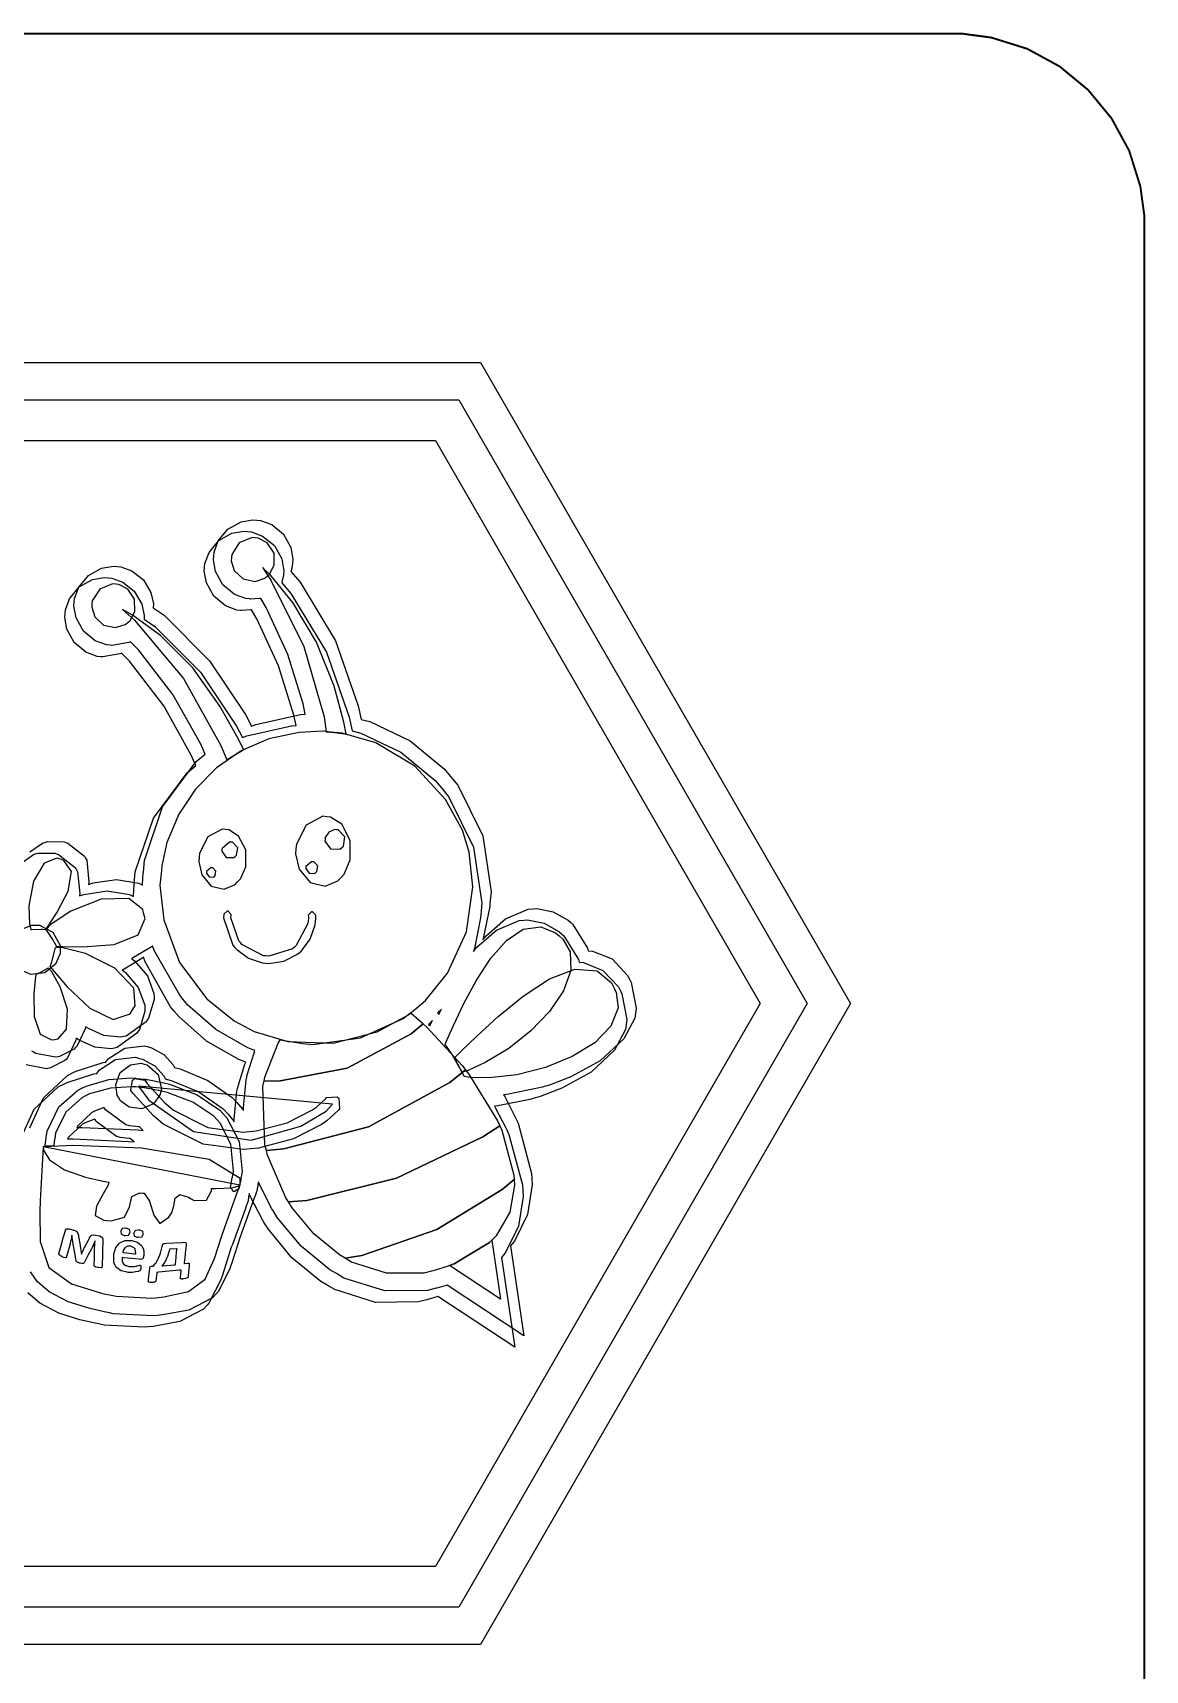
# Model space of a CAD drawing. Extents: x -0.01 to 2.37, y 0 to 2.96.
# Drawn here: x 1.092 to 2.375, y 1.073 to 2.959 of the extents above; entities that cross this region are included whole.
import ezdxf

# ---------------------------------------------------------------- set-up
doc = ezdxf.new("R2010")
doc.units = 0
doc.layers.get('0').update_dxf_attribs({"linetype": 'CONTINUOUS'})

msp = doc.modelspace()

# ---------------------------------------------------------------- linework, layer by layer
at = {"color": 153, "const_width": 0.00225}
msp.add_lwpolyline([(0.209093, 2.95833), (2.1531, 2.95833), (2.16417, 2.95833), (2.19737, 2.95389), (2.23867, 2.94097), (2.27615, 2.92057), (2.30881, 2.89361), (2.33578, 2.86094), (2.35618, 2.82351), (2.36908, 2.78222), (2.37358, 2.74903), (2.37358, 2.7379), (2.37358, 0.226019)], dxfattribs=at)
at = {"color": 7}
for points in [[(0.209093, 2.95833), (2.1531, 2.95833), (2.16417, 2.95833), (2.19737, 2.95389), (2.23867, 2.94097), (2.27615, 2.92057), (2.30881, 2.89361), (2.33578, 2.86094), (2.35618, 2.82351), (2.36908, 2.78222), (2.37358, 2.74903), (2.37358, 2.7379), (2.37358, 0.226019)], [(1.0893, 2.01585), (1.10379, 2.02604), (1.10737, 2.02713), (1.10927, 2.02772), (1.12858, 2.02746), (1.13048, 2.02681), (1.13292, 2.02604), (1.15218, 2.01085), (1.15343, 2.00851), (1.15462, 2.00624), (1.15728, 1.98113), (1.15679, 1.97846), (1.16195, 1.98008), (1.18897, 1.98421), (1.21463, 1.98004), (1.21913, 1.97749), (1.21913, 1.97874), (1.21983, 1.99132), (1.21994, 1.99257), (1.22114, 2.00592), (1.24202, 2.06776), (1.28082, 2.12001), (1.29102, 2.12847), (1.2857, 2.14057), (1.25391, 2.19721), (1.21436, 2.24858), (1.20519, 2.25803), (1.20334, 2.25722), (1.1837, 2.25375), (1.18169, 2.2539), (1.1773, 2.25429), (1.16439, 2.25911), (1.15082, 2.27013), (1.14236, 2.28549), (1.13997, 2.29899), (1.14035, 2.30339), (1.14073, 2.30778), (1.14551, 2.32069), (1.15657, 2.33425), (1.17188, 2.34272), (1.18544, 2.34517), (1.18989, 2.34472), (1.19412, 2.34435), (1.20671, 2.33979), (1.22011, 2.32921), (1.22868, 2.31451), (1.2315, 2.30149), (1.23134, 2.29719), (1.24382, 2.28857), (1.29633, 2.23611), (1.33778, 2.17404), (1.34478, 2.16064), (1.34966, 2.16265), (1.4011, 2.17426), (1.40642, 2.17458), (1.40403, 2.18642), (1.38639, 2.24333), (1.36133, 2.29747), (1.35531, 2.30789), (1.35422, 2.30772), (1.34353, 2.30718), (1.34245, 2.30724), (1.33805, 2.30761), (1.32514, 2.31244), (1.31158, 2.32346), (1.30311, 2.33882), (1.30073, 2.35232), (1.30116, 2.35672), (1.30154, 2.36111), (1.30632, 2.37403), (1.31733, 2.38758), (1.33268, 2.39606), (1.34619, 2.39844), (1.35064, 2.39806), (1.35498, 2.39768), (1.36789, 2.3929), (1.38146, 2.38189), (1.38992, 2.36654), (1.39236, 2.35303), (1.39199, 2.34858), (1.39187, 2.34776), (1.39025, 2.33963), (1.39003, 2.33882), (1.40067, 2.32667), (1.4414, 2.25911), (1.46767, 2.18431), (1.47103, 2.16851), (1.48101, 2.1659), (1.52735, 2.14387), (1.567, 2.11111), (1.57374, 2.10308), (1.58225, 2.09289), (1.61117, 2.0344), (1.62067, 1.96989), (1.61947, 1.9566), (1.61914, 1.95301), (1.61214, 1.91792), (1.61111, 1.9145), (1.61501, 1.91922), (1.63747, 1.93896), (1.66351, 1.95003), (1.66928, 1.95036), (1.67333, 1.95063), (1.69239, 1.94678), (1.70942, 1.93718), (1.71251, 1.93451), (1.71511, 1.93229), (1.73188, 1.90517), (1.73258, 1.90207), (1.73763, 1.90169), (1.76019, 1.89253), (1.77806, 1.87364), (1.78076, 1.86837), (1.78217, 1.86561), (1.78776, 1.83589), (1.78737, 1.83274), (1.78629, 1.82437), (1.77365, 1.80051), (1.74642, 1.77528), (1.71272, 1.75683), (1.68799, 1.74735), (1.67958, 1.74496), (1.67606, 1.74397), (1.639, 1.73654), (1.63519, 1.73611), (1.63644, 1.73394), (1.64822, 1.71121), (1.64931, 1.70888), (1.65175, 1.70344), (1.66743, 1.64546), (1.66775, 1.63943), (1.66813, 1.63222), (1.66287, 1.59804), (1.64779, 1.56749), (1.64328, 1.56201), (1.65864, 1.4585), (1.56993, 1.51682), (1.56885, 1.5165), (1.55832, 1.51346), (1.55729, 1.51318), (1.54736, 1.51058), (1.49815, 1.5101), (1.45117, 1.52496), (1.44239, 1.53006), (1.43494, 1.53435), (1.40169, 1.56153), (1.37429, 1.59467), (1.36979, 1.60189), (1.36811, 1.6046), (1.35368, 1.63265), (1.35248, 1.63553), (1.35243, 1.63525), (1.35194, 1.63249), (1.35189, 1.63217), (1.35183, 1.63157), (1.35075, 1.62565), (1.35059, 1.62506), (1.35004, 1.62354), (1.34993, 1.6231), (1.34831, 1.61871), (1.34814, 1.61828), (1.33306, 1.57671), (1.33192, 1.57357), (1.32156, 1.5415), (1.32048, 1.53831), (1.3195, 1.53549), (1.30599, 1.50911), (1.30398, 1.50683), (1.29975, 1.50217), (1.27252, 1.48817), (1.24186, 1.48247), (1.23589, 1.48188), (1.23128, 1.4815), (1.18527, 1.48394), (1.18077, 1.48486), (1.17486, 1.48611), (1.15723, 1.49018), (1.13325, 1.49778), (1.11133, 1.50922), (1.09749, 1.52111), (1.09413, 1.52587), (1.08979, 1.53201)], [(1.08898, 1.69819), (1.10471, 1.73264), (1.13249, 1.75836), (1.13976, 1.76199), (1.14263, 1.76346), (1.17356, 1.77322), (1.17681, 1.77371), (1.17958, 1.77746), (1.19851, 1.78988), (1.22135, 1.79243), (1.22607, 1.79118), (1.22933, 1.79036), (1.24354, 1.78256), (1.25434, 1.77056), (1.25586, 1.76768), (1.26242, 1.7659), (1.29427, 1.75271), (1.32237, 1.73301), (1.32709, 1.72797), (1.3278, 1.72721), (1.33458, 1.71903), (1.33523, 1.71815), (1.33518, 1.72136), (1.33838, 1.75331), (1.33908, 1.75646), (1.33963, 1.75911), (1.34749, 1.78456), (1.34853, 1.787), (1.34049, 1.79004), (1.30339, 1.81114), (1.27127, 1.83942), (1.26573, 1.84603), (1.26183, 1.85069), (1.23248, 1.90229), (1.23052, 1.90782), (1.23052, 1.90782), (1.2289, 1.90619), (1.2085, 1.8941), (1.20611, 1.89324), (1.20974, 1.89031), (1.22456, 1.87304), (1.23221, 1.8526), (1.23231, 1.84799), (1.23231, 1.84571), (1.22591, 1.82454), (1.22466, 1.82264), (1.22304, 1.82021), (1.20025, 1.80376), (1.19737, 1.80311), (1.19347, 1.80231), (1.17453, 1.80425), (1.15657, 1.81228), (1.15321, 1.81451), (1.15283, 1.81222), (1.14323, 1.79178), (1.14155, 1.7901), (1.14014, 1.78874), (1.12348, 1.78017), (1.12158, 1.77979), (1.11909, 1.77935), (1.09559, 1.78364), (1.09353, 1.78504), (1.09142, 1.78646)]]:
    msp.add_lwpolyline(points, dxfattribs=at)
at = {"color": 133}
for points in [[(0.75586, 2.57969), (1.60856, 2.57969), (2.03494, 1.84119), (1.60856, 1.10276), (0.75586, 1.10276), (0.329536, 1.84119), (0.75586, 2.57969)], [(1.553, 1.82161), (1.55263, 1.82124), (1.54893, 1.8176), (1.54856, 1.81722), (1.54867, 1.81711), (1.55007, 1.81581), (1.55024, 1.81565), (1.55046, 1.81619), (1.55274, 1.82113), (1.553, 1.82161)], [(1.2092, 1.68192), (1.20882, 1.68224), (1.20519, 1.68554), (1.20486, 1.68588), (1.20378, 1.68588), (1.19325, 1.68707), (1.19222, 1.68733), (1.18918, 1.68815), (1.16558, 1.70551), (1.16406, 1.70801), (1.16303, 1.70774), (1.15305, 1.70389), (1.15213, 1.7034), (1.1499, 1.70231), (1.13373, 1.68718), (1.1327, 1.68522), (1.13905, 1.68528), (1.20296, 1.68246), (1.2092, 1.68192)]]:
    msp.add_lwpolyline(points, close=True, dxfattribs=at)
at = {"color": 7}
for points in [[(0.780761, 2.53657), (1.58371, 2.53657), (1.98514, 1.84119), (1.58371, 1.14589), (0.780761, 1.14589), (0.379286, 1.84119), (0.780761, 2.53657)], [(1.44211, 2.04135), (1.44049, 2.0415), (1.4336, 2.03874), (1.42958, 2.03239), (1.42947, 2.03076), (1.42919, 2.02821), (1.43565, 2.01942), (1.44656, 2.01915), (1.44857, 2.02078), (1.45053, 2.02246), (1.45221, 2.03326), (1.44467, 2.04112), (1.44211, 2.04135)], [(1.32069, 2.02707), (1.31939, 2.02724), (1.31066, 2.01997), (1.31055, 2.01867), (1.31033, 2.0166), (1.31548, 2.00956), (1.32422, 2.00933), (1.32585, 2.01064), (1.32742, 2.01199), (1.32872, 2.02061), (1.32275, 2.02692), (1.32069, 2.02707)], [(1.41488, 2.0045), (1.4139, 2.00461), (1.40728, 1.99908), (1.40722, 1.9981), (1.40707, 1.99658), (1.41092, 1.99132), (1.41749, 1.9911), (1.41872, 1.99208), (1.41992, 1.99311), (1.4209, 1.99963), (1.41639, 2.00439), (1.41488, 2.0045)], [(1.29888, 1.99761), (1.29807, 1.99772), (1.29281, 1.99333), (1.29275, 1.99251), (1.29264, 1.99126), (1.29574, 1.98703), (1.301, 1.98693), (1.30198, 1.98768), (1.3029, 1.9885), (1.30366, 1.99371), (1.30008, 1.9975), (1.29888, 1.99761)], [(1.56353, 1.83479), (1.56315, 1.83442), (1.55946, 1.83078), (1.55914, 1.8304), (1.55925, 1.83029), (1.5606, 1.829), (1.56076, 1.82883), (1.56099, 1.82937), (1.56326, 1.83431), (1.56353, 1.83479)], [(1.21973, 1.6951), (1.21935, 1.69542), (1.21571, 1.69874), (1.21539, 1.69906), (1.2143, 1.69906), (1.20383, 1.70025), (1.2028, 1.70053), (1.19976, 1.70133), (1.17616, 1.71869), (1.17464, 1.72119), (1.17356, 1.72092), (1.16357, 1.71707), (1.16265, 1.71658), (1.16043, 1.7155), (1.14426, 1.70036), (1.14323, 1.6984), (1.14958, 1.69846), (1.21349, 1.69564), (1.21973, 1.6951)]]:
    msp.add_lwpolyline(points, close=True, dxfattribs=at)
at = {"color": 111}
msp.add_lwpolyline([(0.807889, 2.48964), (1.55658, 2.48964), (1.93093, 1.84119), (1.74376, 1.51704), (1.55658, 1.19282), (0.807889, 1.19282), (0.620714, 1.51704), (0.433539, 1.84119), (0.807889, 2.48964)], close=True, dxfattribs=at)
at = {"color": 133}
for points in [[(1.07878, 2.00265), (1.09321, 2.01286), (1.09679, 2.01394), (1.09869, 2.01454), (1.118, 2.01426), (1.1199, 2.01361), (1.12234, 2.01286), (1.1416, 1.99767), (1.14285, 1.99533), (1.14404, 1.99306), (1.14676, 1.96799), (1.14627, 1.96533), (1.15142, 1.96696), (1.17839, 1.97103), (1.2041, 1.96685), (1.2086, 1.96431), (1.2086, 1.9656), (1.20926, 1.97814), (1.20942, 1.97939), (1.21061, 1.99274), (1.2315, 2.05458), (1.27029, 2.10682), (1.28049, 2.11529), (1.27517, 2.12739), (1.24338, 2.18403), (1.20383, 2.2354), (1.19466, 2.24485), (1.19282, 2.24403), (1.17318, 2.24056), (1.17112, 2.24072), (1.16672, 2.2411), (1.15381, 2.24593), (1.14025, 2.25694), (1.13178, 2.27229), (1.12939, 2.28581), (1.12983, 2.29021), (1.13021, 2.2946), (1.13498, 2.30751), (1.146, 2.32107), (1.16135, 2.32954), (1.17486, 2.33192), (1.17931, 2.33154), (1.18359, 2.33117), (1.19618, 2.32661), (1.20953, 2.31603), (1.21815, 2.30132), (1.22092, 2.28831), (1.22076, 2.28401), (1.23324, 2.27539), (1.28575, 2.22293), (1.3272, 2.16086), (1.3342, 2.14746), (1.33908, 2.14947), (1.39057, 2.16114), (1.39589, 2.16146), (1.3935, 2.17329), (1.37587, 2.23014), (1.3508, 2.28429), (1.34478, 2.29471), (1.3437, 2.29454), (1.33301, 2.294), (1.33192, 2.29406), (1.32753, 2.29443), (1.31462, 2.29926), (1.30105, 2.31028), (1.29259, 2.32563), (1.2902, 2.33914), (1.29058, 2.34353), (1.29096, 2.34799), (1.29574, 2.36089), (1.3068, 2.37446), (1.3221, 2.38292), (1.33567, 2.38531), (1.34012, 2.38487), (1.34446, 2.3845), (1.35737, 2.37972), (1.37093, 2.36871), (1.37939, 2.35335), (1.38178, 2.33979), (1.3814, 2.33539), (1.38129, 2.33458), (1.37967, 2.32644), (1.37945, 2.32563), (1.39008, 2.31347), (1.43088, 2.24593), (1.45708, 2.17111), (1.46044, 2.15533), (1.47049, 2.15272), (1.51682, 2.13069), (1.55643, 2.09793), (1.56315, 2.0899), (1.57167, 2.07969), (1.60064, 2.02121), (1.61014, 1.95671), (1.60894, 1.94342), (1.60861, 1.93983), (1.60157, 1.90474), (1.60053, 1.90132), (1.60444, 1.90603), (1.62696, 1.92578), (1.653, 1.93685), (1.65875, 1.93718), (1.66282, 1.93744), (1.68186, 1.9336), (1.69889, 1.92399), (1.70199, 1.92133), (1.70458, 1.91911), (1.72136, 1.89199), (1.72206, 1.88889), (1.72711, 1.88851), (1.74968, 1.87935), (1.76747, 1.86046), (1.77018, 1.85519), (1.7716, 1.85243), (1.77724, 1.82269), (1.77686, 1.81956), (1.77576, 1.81125), (1.76313, 1.78737), (1.73589, 1.76215), (1.70221, 1.74371), (1.67746, 1.73421), (1.66906, 1.73178), (1.66553, 1.73079), (1.62842, 1.72336), (1.62463, 1.72293), (1.62588, 1.72076), (1.63769, 1.69803), (1.63878, 1.69569), (1.64122, 1.69026), (1.6569, 1.63226), (1.65722, 1.62625), (1.65756, 1.61903), (1.65235, 1.58485), (1.63726, 1.55431), (1.63271, 1.54883), (1.64806, 1.44532), (1.5594, 1.50364), (1.55832, 1.50331), (1.54779, 1.50028), (1.54676, 1.5), (1.53678, 1.4974), (1.48763, 1.4969), (1.44065, 1.51178), (1.43186, 1.51687), (1.42443, 1.52115), (1.39117, 1.54833), (1.36377, 1.58149), (1.35927, 1.58871), (1.35758, 1.59142), (1.3431, 1.61947), (1.34191, 1.62235), (1.34185, 1.62207), (1.34136, 1.61931), (1.34131, 1.61897), (1.34131, 1.61724), (1.34022, 1.61247), (1.34001, 1.61188), (1.33946, 1.61035), (1.33936, 1.60992), (1.33778, 1.60553), (1.33762, 1.60508), (1.32254, 1.56353), (1.32134, 1.56039), (1.31103, 1.52832), (1.30995, 1.52512), (1.30897, 1.52229), (1.29546, 1.49599), (1.29346, 1.49371), (1.28923, 1.48899), (1.26199, 1.47499), (1.23134, 1.46929), (1.22537, 1.46869), (1.2207, 1.46832), (1.17475, 1.47076), (1.17019, 1.47168), (1.16428, 1.47293), (1.1467, 1.477), (1.12267, 1.4846), (1.10075, 1.49604), (1.08697, 1.50792)], [(1.07845, 1.685), (1.09418, 1.71946), (1.12191, 1.74517), (1.12918, 1.74881), (1.13205, 1.75028), (1.16303, 1.76004), (1.16629, 1.76053), (1.16905, 1.76426), (1.18799, 1.77669), (1.21083, 1.77924), (1.21555, 1.778), (1.2188, 1.77718), (1.23302, 1.76937), (1.24376, 1.75737), (1.24528, 1.7545), (1.25184, 1.75271), (1.28375, 1.73953), (1.31185, 1.71983), (1.31657, 1.71479), (1.31728, 1.71403), (1.32406, 1.70583), (1.32471, 1.70497), (1.32465, 1.70817), (1.32785, 1.74013), (1.32856, 1.74328), (1.3291, 1.74593), (1.33697, 1.77138), (1.338, 1.77382), (1.32997, 1.77686), (1.29286, 1.79796), (1.26074, 1.82622), (1.25521, 1.83285), (1.2513, 1.83751), (1.22195, 1.88911), (1.22, 1.89464), (1.22, 1.89464), (1.21837, 1.89301), (1.19797, 1.88092), (1.19558, 1.88004), (1.19922, 1.87711), (1.21403, 1.85986), (1.22168, 1.83942), (1.22179, 1.83479), (1.22179, 1.83251), (1.21539, 1.81136), (1.21414, 1.80946), (1.21251, 1.80701), (1.18967, 1.79058), (1.18679, 1.78993), (1.18289, 1.78911), (1.16395, 1.79107), (1.146, 1.7991), (1.14263, 1.80132), (1.14231, 1.79904), (1.1327, 1.7786), (1.13102, 1.77692), (1.12961, 1.77556), (1.1129, 1.76699), (1.111, 1.7666), (1.10851, 1.76617), (1.08507, 1.77046)]]:
    msp.add_lwpolyline(points, dxfattribs=at)
at = {"color": 19}
for points in [[(1.3488, 2.37765), (1.34532, 2.37799), (1.3304, 2.37196), (1.32178, 2.35835), (1.32151, 2.35487), (1.32118, 2.35129), (1.32465, 2.34011), (1.33485, 2.3304), (1.34869, 2.32753), (1.35992, 2.33106), (1.36268, 2.33333), (1.36545, 2.33567), (1.37088, 2.34608), (1.37055, 2.36014), (1.36274, 2.3719), (1.35238, 2.37739), (1.3488, 2.37765)], [(1.45356, 2.15147), (1.45096, 2.16547), (1.43983, 2.20671), (1.4196, 2.25738), (1.39231, 2.30306), (1.36697, 2.33421), (1.35742, 2.34338), (1.36697, 2.32883), (1.40474, 2.25261), (1.42817, 2.17139), (1.43061, 2.15435), (1.43104, 2.15435), (1.43539, 2.15403), (1.43588, 2.15397), (1.43733, 2.15386), (1.4521, 2.15181), (1.45356, 2.15147)], [(1.18804, 2.32433), (1.18457, 2.32465), (1.16965, 2.31862), (1.16103, 2.30501), (1.16075, 2.30154), (1.16043, 2.29796), (1.1639, 2.28678), (1.1741, 2.27707), (1.18788, 2.27419), (1.19911, 2.27772), (1.20188, 2.28), (1.20464, 2.28233), (1.21007, 2.29275), (1.20974, 2.30681), (1.20199, 2.31858), (1.19162, 2.32406), (1.18804, 2.32433)], [(1.33534, 2.13374), (1.32916, 2.14654), (1.30827, 2.18365), (1.2768, 2.22771), (1.23975, 2.26508), (1.20757, 2.28868), (1.19602, 2.29492), (1.20964, 2.28293), (1.26633, 2.2155), (1.30924, 2.13857), (1.31603, 2.12185), (1.31755, 2.12294), (1.33366, 2.13286), (1.33534, 2.13374)], [(1.43121, 2.05643), (1.42681, 2.05686), (1.40767, 2.04676), (1.39632, 2.02485), (1.39583, 2.01932), (1.39529, 2.01361), (1.39942, 1.99582), (1.41211, 1.98062), (1.42958, 1.97646), (1.44417, 1.98269), (1.44754, 1.98617), (1.45133, 1.99024), (1.45833, 2.00667), (1.45833, 2.02914), (1.44879, 2.04769), (1.43571, 2.05604), (1.43121, 2.05643)], [(1.31462, 2.04161), (1.31082, 2.04199), (1.29438, 2.03331), (1.28461, 2.01449), (1.28423, 2.00971), (1.2838, 2.00483), (1.28727, 1.98953), (1.29818, 1.97651), (1.31321, 1.97293), (1.32574, 1.97825), (1.32861, 1.98122), (1.33187, 1.98469), (1.33789, 1.99886), (1.33789, 2.01818), (1.3297, 2.03413), (1.31852, 2.04129), (1.31462, 2.04161)], [(1.32113, 1.94308), (1.32113, 1.94368), (1.31771, 1.9476), (1.31717, 1.9476), (1.31657, 1.94764), (1.31266, 1.94417), (1.31266, 1.94358), (1.31245, 1.94006), (1.32319, 1.90836), (1.32536, 1.90582), (1.32753, 1.90332), (1.34098, 1.89339), (1.35726, 1.88792), (1.36084, 1.88758), (1.36448, 1.88726), (1.38173, 1.88992), (1.39697, 1.89751), (1.39958, 1.89968), (1.40218, 1.90186), (1.41238, 1.91547), (1.41808, 1.93201), (1.4184, 1.93565), (1.4184, 1.93593), (1.41857, 1.93886), (1.41862, 1.93913), (1.41862, 1.94006), (1.41857, 1.94243), (1.41857, 1.94271), (1.41851, 1.94331), (1.41471, 1.94683), (1.41417, 1.94678), (1.41357, 1.94678), (1.41004, 1.94299), (1.4101, 1.94239), (1.4101, 1.94168), (1.4101, 1.93967), (1.4101, 1.9394), (1.4101, 1.93869), (1.40994, 1.93668), (1.40994, 1.93642), (1.40961, 1.93338), (1.39626, 1.90804), (1.3941, 1.90619), (1.39187, 1.9044), (1.36464, 1.89578), (1.3616, 1.89606), (1.35856, 1.89632), (1.3336, 1.90924), (1.33181, 1.91135), (1.32997, 1.91351), (1.32091, 1.94011), (1.32113, 1.94308)], [(1.54254, 1.81787), (1.52865, 1.80615), (1.45497, 1.76682), (1.37571, 1.75185), (1.3591, 1.75222), (1.35992, 1.75635), (1.37549, 1.79568), (1.37777, 1.79937), (1.37983, 1.79889), (1.40132, 1.79542), (1.40354, 1.79519), (1.4151, 1.79417), (1.47011, 1.80165), (1.51921, 1.82411), (1.52783, 1.83057), (1.52903, 1.82958), (1.54129, 1.81901), (1.54254, 1.81787)], [(1.10693, 1.67671), (1.10693, 1.67692), (1.10693, 1.67731), (1.10693, 1.6774), (1.10693, 1.67822), (1.1078, 1.68619), (1.10796, 1.68696), (1.10905, 1.69422), (1.12261, 1.72239), (1.14393, 1.74121), (1.14898, 1.74371), (1.15386, 1.74621), (1.18023, 1.75358), (1.20622, 1.75543), (1.21099, 1.7551), (1.21202, 1.75504), (1.22206, 1.75396), (1.22304, 1.75379), (1.22477, 1.75353), (1.2417, 1.75022), (1.24338, 1.74978), (1.25027, 1.74815), (1.2819, 1.73606), (1.308, 1.71847), (1.31212, 1.71403), (1.3163, 1.70953), (1.3304, 1.68212), (1.33366, 1.64762), (1.33241, 1.6396), (1.33225, 1.63867), (1.33035, 1.62929), (1.33013, 1.62831), (1.32997, 1.62765), (1.32482, 1.62451), (1.32416, 1.62468), (1.32346, 1.62483), (1.32031, 1.62999), (1.32048, 1.63064), (1.32069, 1.63157), (1.32243, 1.64031), (1.32259, 1.64111), (1.32368, 1.64833), (1.32096, 1.67904), (1.30854, 1.70329), (1.30485, 1.70725), (1.30105, 1.71132), (1.27696, 1.72743), (1.2475, 1.73861), (1.24105, 1.74013), (1.23942, 1.74056), (1.22314, 1.74376), (1.22152, 1.74397), (1.22065, 1.74414), (1.21137, 1.74511), (1.21039, 1.74517), (1.206, 1.74544), (1.18202, 1.74382), (1.15788, 1.73708), (1.15343, 1.73481), (1.14903, 1.73264), (1.13048, 1.71625), (1.11876, 1.69174), (1.11778, 1.68544), (1.11768, 1.68485), (1.11692, 1.67811), (1.11686, 1.67736), (1.11572, 1.67736), (1.10742, 1.67681), (1.10693, 1.67671)], [(1.22098, 1.77138), (1.2245, 1.77051), (1.23709, 1.75928), (1.24083, 1.74283), (1.23996, 1.73931), (1.23899, 1.73568), (1.23161, 1.72581), (1.2181, 1.71978), (1.20345, 1.72179), (1.19363, 1.72922), (1.19173, 1.73242), (1.18978, 1.73574), (1.18804, 1.74789), (1.19331, 1.76172), (1.20513, 1.77061), (1.21728, 1.77235), (1.22098, 1.77138)], [(1.20643, 1.73996), (1.20562, 1.7411), (1.20741, 1.7531), (1.20855, 1.75385), (1.20964, 1.75467), (1.22163, 1.75288), (1.22244, 1.75174), (1.22439, 1.74908), (1.24485, 1.72672), (1.24696, 1.72488), (1.25456, 1.71832), (1.29443, 1.69851), (1.33458, 1.69314), (1.34228, 1.69374), (1.35004, 1.69439), (1.38558, 1.70378), (1.41422, 1.71826), (1.41857, 1.72146), (1.41976, 1.72239), (1.42953, 1.73112), (1.43028, 1.73193), (1.43115, 1.73296), (1.44325, 1.73389), (1.44428, 1.73296), (1.44532, 1.7321), (1.44618, 1.72), (1.44532, 1.71892), (1.44433, 1.71783), (1.43181, 1.7066), (1.43033, 1.70546), (1.4254, 1.70182), (1.39285, 1.68528), (1.35265, 1.67464), (1.34386, 1.67389), (1.33496, 1.67318), (1.28874, 1.67936), (1.24273, 1.70226), (1.234, 1.70985), (1.23155, 1.71197), (1.2086, 1.73703), (1.20643, 1.73996)], [(1.63069, 1.70042), (1.61133, 1.68767), (1.51188, 1.64003), (1.40847, 1.61442), (1.38721, 1.61268), (1.38433, 1.61729), (1.36306, 1.66672), (1.36176, 1.67193), (1.38178, 1.67367), (1.47944, 1.69933), (1.57314, 1.75032), (1.59125, 1.76471), (1.59511, 1.75965), (1.62815, 1.70594), (1.63069, 1.70042)], [(1.33133, 1.632), (1.1046, 1.67622), (1.10118, 1.61376), (1.10053, 1.60221), (1.10113, 1.56728), (1.11117, 1.53728), (1.1371, 1.51833), (1.17274, 1.50737), (1.1849, 1.50489), (1.18891, 1.50407), (1.22982, 1.5019), (1.234, 1.50228), (1.24349, 1.50319), (1.27181, 1.5095), (1.29118, 1.5236), (1.30192, 1.54736), (1.3106, 1.57471), (1.31386, 1.58365), (1.33133, 1.632)], [(1.45258, 1.54775), (1.47179, 1.55094), (1.55826, 1.58089), (1.63368, 1.62706), (1.64735, 1.63835), (1.64768, 1.63189), (1.64236, 1.60107), (1.62651, 1.57351), (1.62164, 1.56863), (1.61871, 1.56575), (1.57807, 1.54135), (1.57281, 1.53939), (1.57118, 1.53885), (1.55393, 1.53342), (1.55208, 1.53293), (1.54324, 1.53065), (1.50028, 1.53043), (1.46001, 1.54346), (1.45258, 1.54775)]]:
    msp.add_lwpolyline(points, close=True, dxfattribs=at)
at = {"color": 40}
for points in [[(1.43588, 2.15397), (1.42681, 2.15479), (1.39936, 2.1536), (1.36475, 2.14615), (1.33279, 2.13238), (1.30425, 2.11285), (1.27995, 2.08826), (1.26069, 2.05931), (1.24718, 2.02658), (1.2411, 1.99978), (1.24029, 1.99072), (1.23909, 1.9776), (1.24343, 1.93744), (1.26156, 1.8884), (1.29302, 1.84657), (1.32444, 1.82118), (1.33615, 1.81506), (1.34782, 1.80897), (1.38656, 1.79758), (1.43886, 1.79551), (1.48947, 1.80854), (1.52496, 1.82785), (1.5351, 1.83632), (1.54519, 1.84478), (1.57058, 1.87625), (1.59244, 1.92378), (1.59978, 1.97558), (1.59554, 2.01574), (1.59164, 2.02832), (1.58768, 2.04096), (1.56831, 2.07639), (1.53276, 2.11481), (1.48774, 2.14139), (1.449, 2.15283), (1.43588, 2.15397)], [(1.09538, 1.93158), (1.10042, 1.93158), (1.11556, 1.92329), (1.12397, 1.90815), (1.12397, 1.90306), (1.12397, 1.89899), (1.11887, 1.88661), (1.10628, 1.87663), (1.09033, 1.87483), (1.07802, 1.87993), (1.07514, 1.88282), (1.07221, 1.88574), (1.06711, 1.89806), (1.0689, 1.91396), (1.07888, 1.92654), (1.09125, 1.93158), (1.09538, 1.93158)], [(1.59125, 1.76471), (1.57314, 1.75032), (1.47944, 1.69933), (1.38178, 1.67367), (1.36176, 1.67193), (1.36003, 1.67854), (1.35769, 1.74567), (1.3591, 1.75222), (1.37571, 1.75185), (1.45497, 1.76682), (1.52865, 1.80615), (1.54254, 1.81787), (1.54665, 1.81407), (1.58746, 1.76969), (1.59125, 1.76471)], [(1.64735, 1.63835), (1.63368, 1.62706), (1.55826, 1.58089), (1.47179, 1.55094), (1.45258, 1.54775), (1.44607, 1.55154), (1.41639, 1.57574), (1.39139, 1.60596), (1.38721, 1.61268), (1.40847, 1.61442), (1.51188, 1.64003), (1.61133, 1.68767), (1.63069, 1.70042), (1.63303, 1.69521), (1.64708, 1.64339), (1.64735, 1.63835)], [(1.29867, 1.62825), (1.30317, 1.62819), (1.32183, 1.62885), (1.33143, 1.63157), (1.33143, 1.63243), (1.33143, 1.63971), (1.29595, 1.66146), (1.21794, 1.67475), (1.13997, 1.67785), (1.1046, 1.67632), (1.1046, 1.67622), (1.10471, 1.67247), (1.11171, 1.66135), (1.12923, 1.64974), (1.15337, 1.64128), (1.17356, 1.63667), (1.18034, 1.63558), (1.17936, 1.632), (1.17367, 1.62181), (1.1658, 1.60796), (1.1645, 1.5969), (1.17426, 1.59158), (1.17763, 1.59131), (1.18267, 1.59093), (1.1983, 1.59521), (1.20399, 1.60699), (1.20676, 1.61882), (1.21593, 1.62326), (1.2188, 1.62294), (1.22103, 1.62272), (1.22694, 1.61372), (1.23221, 1.59744), (1.23893, 1.58783), (1.24929, 1.59521), (1.25152, 1.59847), (1.25288, 1.60058), (1.25494, 1.60824), (1.25678, 1.61719), (1.26183, 1.62125), (1.27208, 1.61806), (1.27517, 1.61632), (1.2787, 1.61436), (1.29286, 1.61464), (1.29856, 1.62543), (1.29867, 1.62825)], [(1.17242, 1.53792), (1.17242, 1.53765), (1.17155, 1.53683), (1.17139, 1.53678), (1.17117, 1.53678), (1.16824, 1.53706), (1.16786, 1.53711), (1.16759, 1.53717), (1.16558, 1.53765), (1.16542, 1.53765), (1.16526, 1.53771), (1.16412, 1.53814), (1.16406, 1.53814), (1.16395, 1.53819), (1.16347, 1.53862), (1.16347, 1.53868), (1.16341, 1.53874), (1.16336, 1.53928), (1.16336, 1.53944), (1.16336, 1.54021), (1.16347, 1.54779), (1.16352, 1.54856), (1.16352, 1.54932), (1.16368, 1.55686), (1.16374, 1.55761), (1.16374, 1.55817), (1.16374, 1.55963), (1.16379, 1.55979), (1.16379, 1.56), (1.1639, 1.56207), (1.16395, 1.56222), (1.16395, 1.56244), (1.16406, 1.56451), (1.16412, 1.56467), (1.16412, 1.56489), (1.16417, 1.56674), (1.16423, 1.56689), (1.16423, 1.56717), (1.16433, 1.56776), (1.16439, 1.56782), (1.16428, 1.56765), (1.16352, 1.56597), (1.16347, 1.56575), (1.16336, 1.5656), (1.16249, 1.56375), (1.16243, 1.56353), (1.16233, 1.56338), (1.16146, 1.56147), (1.1614, 1.56125), (1.1613, 1.56108), (1.16048, 1.5594), (1.16043, 1.55925), (1.16005, 1.5586), (1.15647, 1.5516), (1.15614, 1.55089), (1.15576, 1.55024), (1.15223, 1.54335), (1.15191, 1.54264), (1.15186, 1.54258), (1.15137, 1.54204), (1.15131, 1.54199), (1.15126, 1.54199), (1.15044, 1.54172), (1.15039, 1.54167), (1.15039, 1.54167), (1.14903, 1.54178), (1.14893, 1.54178), (1.14876, 1.54183), (1.14697, 1.54221), (1.14676, 1.54226), (1.14654, 1.54232), (1.14486, 1.54292), (1.14475, 1.54297), (1.14459, 1.54303), (1.1435, 1.54362), (1.14345, 1.54368), (1.14334, 1.54378), (1.14263, 1.54443), (1.14263, 1.54449), (1.14258, 1.5446), (1.14236, 1.54536), (1.14236, 1.54542), (1.1422, 1.54622), (1.14079, 1.55431), (1.14068, 1.55513), (1.14052, 1.55593), (1.13916, 1.56396), (1.13905, 1.56472), (1.139, 1.56494), (1.13867, 1.56685), (1.13867, 1.567), (1.13862, 1.56722), (1.13829, 1.56928), (1.13829, 1.5695), (1.13824, 1.56972), (1.13797, 1.57183), (1.13797, 1.572), (1.13791, 1.57221), (1.1377, 1.57406), (1.1377, 1.57422), (1.1377, 1.574), (1.13759, 1.57346), (1.13759, 1.57335), (1.13753, 1.57319), (1.13715, 1.5715), (1.13715, 1.57129), (1.1371, 1.57113), (1.13666, 1.56928), (1.13666, 1.56907), (1.13661, 1.5689), (1.13612, 1.56711), (1.13607, 1.56689), (1.13601, 1.56674), (1.13563, 1.56506), (1.13563, 1.56489), (1.13542, 1.56424), (1.13357, 1.55767), (1.13341, 1.55697), (1.13319, 1.55632), (1.1314, 1.54975), (1.13124, 1.5491), (1.13118, 1.54904), (1.13086, 1.5485), (1.13086, 1.54844), (1.13081, 1.54844), (1.13015, 1.54829), (1.1301, 1.54829), (1.1301, 1.54829), (1.12874, 1.54856), (1.12863, 1.54861), (1.12847, 1.54867), (1.12647, 1.54953), (1.12625, 1.54964), (1.12603, 1.54975), (1.12429, 1.55072), (1.12419, 1.55078), (1.12402, 1.55089), (1.1231, 1.55165), (1.12305, 1.55171), (1.12294, 1.55181), (1.12256, 1.5524), (1.12256, 1.55246), (1.1225, 1.55257), (1.1225, 1.55317), (1.12256, 1.55322), (1.12283, 1.55431), (1.12592, 1.56515), (1.12625, 1.56625), (1.12652, 1.56739), (1.12972, 1.57856), (1.13005, 1.57969), (1.1301, 1.57997), (1.13124, 1.58154), (1.1314, 1.5816), (1.13157, 1.58171), (1.13384, 1.58171), (1.13417, 1.5816), (1.13455, 1.58149), (1.13856, 1.58046), (1.139, 1.58035), (1.13921, 1.58029), (1.14138, 1.57964), (1.1416, 1.57954), (1.14176, 1.57949), (1.14318, 1.57844), (1.14328, 1.57835), (1.14339, 1.57824), (1.14431, 1.57671), (1.14442, 1.57656), (1.14448, 1.57639), (1.14502, 1.57422), (1.14507, 1.57394), (1.14524, 1.57297), (1.14708, 1.56299), (1.1473, 1.56196), (1.1473, 1.56179), (1.14762, 1.55974), (1.14768, 1.55951), (1.14768, 1.55935), (1.14795, 1.55718), (1.148, 1.55697), (1.148, 1.55681), (1.14827, 1.55474), (1.14833, 1.55453), (1.14833, 1.55436), (1.14849, 1.55251), (1.14855, 1.55231), (1.14855, 1.55231), (1.1486, 1.55231), (1.1486, 1.55231), (1.14865, 1.55246), (1.14931, 1.55414), (1.14941, 1.55431), (1.14947, 1.55453), (1.15028, 1.55637), (1.15039, 1.55653), (1.15044, 1.55675), (1.15131, 1.55854), (1.15142, 1.55871), (1.15148, 1.55892), (1.15229, 1.56054), (1.1524, 1.56071), (1.15283, 1.56158), (1.15733, 1.5701), (1.15782, 1.57096), (1.15788, 1.57118), (1.15885, 1.57292), (1.15896, 1.57303), (1.15902, 1.57319), (1.16016, 1.57422), (1.16032, 1.57428), (1.16043, 1.57438), (1.16206, 1.57471), (1.16227, 1.57471), (1.16243, 1.57476), (1.16466, 1.57449), (1.16493, 1.57443), (1.16531, 1.57438), (1.16932, 1.57357), (1.16976, 1.57346), (1.17003, 1.5734), (1.17225, 1.57226), (1.17242, 1.5721), (1.17253, 1.57194), (1.17312, 1.56976), (1.17312, 1.5695), (1.17307, 1.56819), (1.17274, 1.55507), (1.17274, 1.55371), (1.17269, 1.5524), (1.17242, 1.53928), (1.17242, 1.53792)], [(1.22027, 1.54953), (1.22022, 1.54926), (1.21935, 1.54731), (1.21918, 1.54715), (1.21902, 1.54704), (1.21707, 1.5465), (1.21685, 1.5465), (1.21506, 1.54665), (1.19732, 1.54833), (1.19558, 1.5485), (1.19553, 1.54818), (1.19564, 1.54492), (1.19569, 1.5446), (1.19569, 1.54432), (1.19678, 1.54178), (1.19699, 1.54156), (1.19716, 1.54135), (1.19944, 1.53961), (1.19976, 1.53944), (1.20003, 1.53933), (1.20356, 1.53847), (1.20399, 1.53842), (1.20443, 1.53842), (1.20828, 1.53836), (1.2086, 1.53836), (1.20893, 1.53842), (1.21186, 1.53885), (1.21213, 1.5389), (1.21235, 1.53901), (1.21446, 1.53956), (1.21463, 1.53956), (1.21479, 1.53961), (1.21582, 1.53982), (1.2162, 1.53982), (1.21625, 1.53982), (1.21669, 1.53971), (1.21674, 1.53965), (1.21674, 1.53965), (1.21707, 1.53922), (1.21712, 1.53917), (1.21712, 1.53911), (1.21723, 1.53847), (1.21723, 1.53825), (1.21718, 1.53819), (1.21712, 1.53694), (1.21712, 1.53678), (1.21707, 1.53668), (1.21691, 1.53554), (1.21691, 1.53543), (1.21685, 1.53537), (1.21669, 1.53461), (1.21669, 1.5345), (1.21663, 1.53444), (1.21636, 1.5339), (1.21636, 1.53386), (1.21631, 1.53386), (1.21593, 1.53342), (1.21587, 1.53336), (1.21582, 1.53336), (1.21457, 1.53282), (1.21441, 1.53271), (1.21419, 1.53267), (1.21164, 1.53207), (1.21137, 1.53201), (1.21105, 1.53196), (1.20757, 1.53153), (1.20719, 1.53147), (1.20681, 1.53147), (1.20269, 1.53157), (1.20226, 1.53157), (1.20144, 1.53168), (1.19477, 1.53321), (1.19423, 1.53342), (1.19363, 1.53369), (1.18907, 1.53717), (1.18875, 1.53754), (1.18837, 1.53797), (1.18609, 1.54308), (1.18598, 1.54368), (1.18582, 1.54432), (1.18576, 1.55117), (1.18587, 1.55192), (1.18593, 1.55268), (1.18782, 1.55908), (1.1881, 1.55963), (1.18837, 1.56022), (1.19195, 1.56478), (1.19238, 1.56511), (1.19276, 1.56549), (1.19775, 1.56788), (1.19835, 1.56799), (1.19889, 1.56814), (1.20524, 1.56836), (1.20595, 1.56825), (1.20665, 1.56819), (1.21273, 1.56651), (1.21322, 1.56625), (1.2137, 1.56603), (1.21756, 1.56282), (1.21788, 1.56244), (1.21815, 1.56207), (1.22016, 1.55772), (1.22027, 1.55724), (1.22032, 1.55675), (1.22049, 1.55154), (1.22043, 1.55094), (1.22038, 1.55083), (1.22027, 1.54969), (1.22027, 1.54953)], [(1.20421, 1.57753), (1.20416, 1.57715), (1.20291, 1.57428), (1.20275, 1.57411), (1.20253, 1.574), (1.19916, 1.57363), (1.19873, 1.57368), (1.19824, 1.57379), (1.1951, 1.57508), (1.19499, 1.57525), (1.19482, 1.57547), (1.19434, 1.57844), (1.19439, 1.57883), (1.19444, 1.57932), (1.19569, 1.58219), (1.19591, 1.58231), (1.19607, 1.58247), (1.19938, 1.58279), (1.19987, 1.58268), (1.20036, 1.58262), (1.20345, 1.58132), (1.20361, 1.58111), (1.20372, 1.58094), (1.20426, 1.57796), (1.20421, 1.57753)], [(1.21929, 1.57568), (1.21924, 1.57531), (1.21804, 1.57243), (1.21788, 1.57226), (1.21767, 1.57215), (1.2143, 1.57167), (1.21381, 1.57172), (1.21332, 1.57178), (1.21018, 1.57292), (1.21007, 1.57308), (1.20991, 1.57329), (1.20942, 1.57622), (1.20947, 1.57661), (1.20953, 1.5771), (1.21072, 1.57997), (1.21094, 1.58008), (1.2111, 1.58024), (1.21441, 1.58068), (1.2149, 1.58057), (1.21539, 1.58051), (1.21853, 1.57937), (1.2187, 1.57915), (1.2188, 1.579), (1.21935, 1.57611), (1.21929, 1.57568)], [(1.23438, 1.52138), (1.23432, 1.52138), (1.2341, 1.52089), (1.2341, 1.52083), (1.23405, 1.52083), (1.2334, 1.52046), (1.23334, 1.5204), (1.23324, 1.5204), (1.2321, 1.52012), (1.23199, 1.52007), (1.23182, 1.52007), (1.23036, 1.51992), (1.22993, 1.51992), (1.22938, 1.51992), (1.22792, 1.51997), (1.22781, 1.51997), (1.22765, 1.52001), (1.22651, 1.52018), (1.22645, 1.52018), (1.22635, 1.52024), (1.2258, 1.52056), (1.2258, 1.52056), (1.22575, 1.52061), (1.22564, 1.521), (1.22564, 1.52111), (1.22569, 1.52175), (1.22645, 1.52832), (1.22656, 1.52897), (1.22662, 1.52968), (1.22732, 1.53624), (1.22743, 1.53689), (1.22743, 1.53711), (1.22787, 1.53825), (1.22797, 1.53831), (1.22803, 1.53842), (1.22917, 1.53868), (1.2296, 1.53868), (1.22976, 1.53868), (1.23107, 1.53862), (1.2315, 1.53862), (1.23172, 1.5389), (1.23405, 1.54172), (1.23427, 1.54199), (1.23448, 1.54232), (1.23665, 1.54617), (1.23687, 1.5466), (1.23703, 1.5471), (1.23915, 1.55257), (1.23937, 1.55317), (1.23953, 1.55382), (1.24164, 1.56142), (1.24186, 1.56228), (1.24186, 1.56239), (1.24219, 1.56338), (1.24224, 1.56342), (1.24224, 1.56353), (1.24273, 1.56418), (1.24284, 1.56424), (1.24289, 1.56429), (1.24354, 1.56478), (1.24365, 1.56478), (1.24371, 1.56483), (1.24457, 1.56494), (1.2449, 1.56494), (1.24669, 1.565), (1.26481, 1.56603), (1.26666, 1.56619), (1.26687, 1.56625), (1.26861, 1.56592), (1.26872, 1.56581), (1.26877, 1.56575), (1.26921, 1.56412), (1.26921, 1.56392), (1.2691, 1.56299), (1.26812, 1.55371), (1.26807, 1.55274), (1.26796, 1.55181), (1.26704, 1.54254), (1.26698, 1.54161), (1.26731, 1.54167), (1.27067, 1.54221), (1.27105, 1.54226), (1.27121, 1.54232), (1.27246, 1.54221), (1.27257, 1.54215), (1.27262, 1.54215), (1.27289, 1.54107), (1.27289, 1.5409), (1.27284, 1.54031), (1.27224, 1.53418), (1.27219, 1.53353), (1.27214, 1.53293), (1.27154, 1.52681), (1.27148, 1.52615), (1.27143, 1.52615), (1.27121, 1.52567), (1.27121, 1.52561), (1.27116, 1.52561), (1.27051, 1.52518), (1.27045, 1.52512), (1.27034, 1.52512), (1.26915, 1.52468), (1.26904, 1.52463), (1.26888, 1.52463), (1.26709, 1.52425), (1.26693, 1.52419), (1.26671, 1.52419), (1.26492, 1.52393), (1.26481, 1.52388), (1.26465, 1.52388), (1.26351, 1.52388), (1.26346, 1.52388), (1.26335, 1.52393), (1.26275, 1.52408), (1.26275, 1.52408), (1.2627, 1.52414), (1.26259, 1.52447), (1.26259, 1.52458), (1.26264, 1.52539), (1.26346, 1.53347), (1.26356, 1.53424), (1.26118, 1.53396), (1.23779, 1.53168), (1.23546, 1.53153), (1.23535, 1.53071), (1.23443, 1.52225), (1.23438, 1.52138)], [(1.57281, 1.53939), (1.57807, 1.54135), (1.61871, 1.56575), (1.62164, 1.56863), (1.63167, 1.50071), (1.57281, 1.53939)], [(1.21105, 1.55279), (1.2111, 1.55344), (1.21034, 1.5586), (1.21012, 1.55897), (1.20985, 1.5594), (1.20546, 1.56174), (1.20486, 1.56179), (1.20454, 1.56185), (1.20177, 1.56164), (1.20155, 1.56153), (1.20128, 1.56147), (1.19916, 1.56022), (1.199, 1.56006), (1.19878, 1.5599), (1.19743, 1.55789), (1.19732, 1.55761), (1.19716, 1.5574), (1.1964, 1.55474), (1.19634, 1.55442), (1.19754, 1.55431), (1.2098, 1.55296), (1.21105, 1.55279)], [(1.25873, 1.55875), (1.25803, 1.55871), (1.25092, 1.55826), (1.25027, 1.55821), (1.25005, 1.55751), (1.24816, 1.55126), (1.24799, 1.55072), (1.24777, 1.55024), (1.24593, 1.54568), (1.24577, 1.54531), (1.24555, 1.54492), (1.24371, 1.54183), (1.24354, 1.54156), (1.24333, 1.54135), (1.24148, 1.53917), (1.24132, 1.53896), (1.24257, 1.53901), (1.25548, 1.54004), (1.25678, 1.54015), (1.25684, 1.54096), (1.25765, 1.54872), (1.25776, 1.54949), (1.25781, 1.55029), (1.25863, 1.558), (1.25873, 1.55875)]]:
    msp.add_lwpolyline(points, close=True, dxfattribs=at)
at = {"color": 142}
for points in [[(1.12429, 2.00732), (1.12033, 2.00857), (1.10558, 2.00304), (1.09337, 1.98226), (1.08811, 1.95378), (1.0887, 1.93306), (1.09044, 1.92649), (1.09147, 1.9266), (1.10211, 1.92692), (1.10319, 1.92686), (1.10357, 1.92686), (1.10731, 1.92665), (1.10769, 1.9266), (1.11095, 1.93147), (1.12055, 1.94629), (1.13319, 1.97071), (1.13721, 1.99328), (1.1282, 2.00608), (1.12429, 2.00732)], [(1.22065, 1.94428), (1.21929, 1.94954), (1.20302, 1.96212), (1.1715, 1.96137), (1.13628, 1.9476), (1.11366, 1.93267), (1.10764, 1.92626), (1.10845, 1.92518), (1.11616, 1.91363), (1.11686, 1.91237), (1.11708, 1.912), (1.11941, 1.90767), (1.11963, 1.90722), (1.12728, 1.90696), (1.15034, 1.90647), (1.18614, 1.90924), (1.21387, 1.92025), (1.22195, 1.93907), (1.22065, 1.94428)], [(1.69922, 1.919), (1.70329, 1.91553), (1.71181, 1.90067), (1.71283, 1.87912), (1.70426, 1.85579), (1.68815, 1.83214), (1.66635, 1.80957), (1.641, 1.78944), (1.61399, 1.77311), (1.59424, 1.76417), (1.5874, 1.76204), (1.58638, 1.76417), (1.5746, 1.7844), (1.57335, 1.78635), (1.57286, 1.78706), (1.56814, 1.79378), (1.56765, 1.79443), (1.57004, 1.79981), (1.57726, 1.81586), (1.58946, 1.84142), (1.60394, 1.86817), (1.62039, 1.89328), (1.63846, 1.91379), (1.65782, 1.92686), (1.67817, 1.92958), (1.69487, 1.92275), (1.69922, 1.919)], [(1.20763, 1.83399), (1.21061, 1.83849), (1.20893, 1.859), (1.18723, 1.88183), (1.15337, 1.89865), (1.12712, 1.90543), (1.11833, 1.9056), (1.11806, 1.90424), (1.11458, 1.89079), (1.1142, 1.88943), (1.11404, 1.889), (1.11247, 1.88439), (1.1123, 1.8839), (1.11719, 1.87804), (1.13232, 1.86062), (1.15842, 1.83599), (1.18527, 1.82281), (1.20459, 1.82949), (1.20763, 1.83399)], [(1.11789, 1.79992), (1.12169, 1.80063), (1.13151, 1.81179), (1.13243, 1.83453), (1.12419, 1.86051), (1.11453, 1.87756), (1.11024, 1.88217), (1.10938, 1.88163), (1.10064, 1.87668), (1.09977, 1.87619), (1.09945, 1.87608), (1.09625, 1.87463), (1.09592, 1.87446), (1.09532, 1.86897), (1.09386, 1.85238), (1.09418, 1.82644), (1.10086, 1.80593), (1.11404, 1.79921), (1.11789, 1.79992)]]:
    msp.add_lwpolyline(points, close=True, dxfattribs=at)
at = {"color": 151}
msp.add_lwpolyline([(1.57769, 1.77951), (1.57986, 1.77968), (1.58643, 1.78646), (1.60439, 1.8036), (1.62901, 1.82633), (1.65776, 1.84987), (1.68804, 1.86963), (1.71729, 1.88086), (1.74294, 1.87885), (1.7595, 1.8649), (1.76253, 1.859), (1.76508, 1.85406), (1.76714, 1.83621), (1.75885, 1.81506), (1.74029, 1.79611), (1.71419, 1.78006), (1.68338, 1.76753), (1.6505, 1.75911), (1.61838, 1.75549), (1.59668, 1.75597), (1.58968, 1.75722), (1.58882, 1.75911), (1.57878, 1.77772), (1.57769, 1.77951)], close=True, dxfattribs=at)
at = {"color": 0}
msp.add_lwpolyline([(1.21441, 1.74588), (1.22618, 1.72993), (1.27767, 1.6939), (1.34402, 1.68392), (1.40136, 1.69982), (1.43067, 1.71729), (1.43778, 1.72542)], close=True, dxfattribs=at)

doc.saveas('drawing.dxf')
